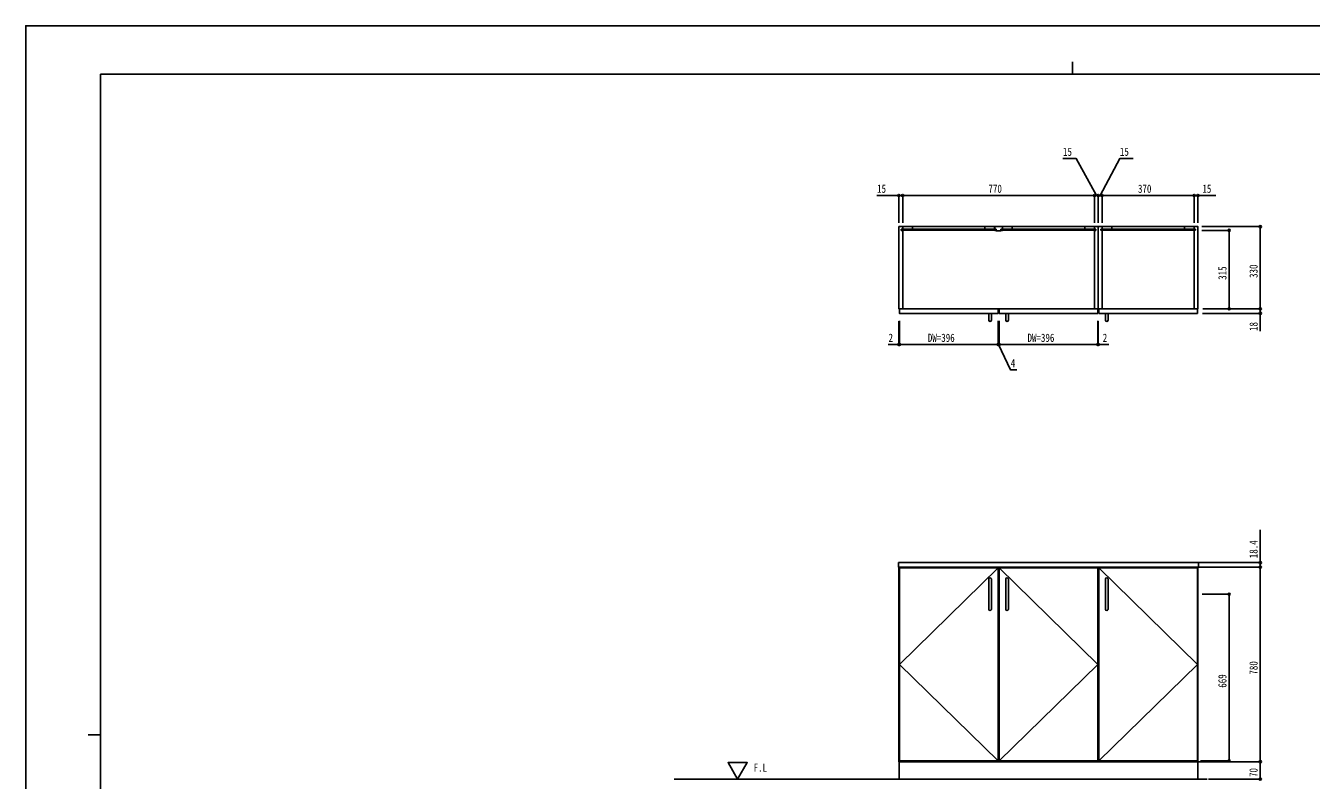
# Model space of a CAD drawing. Units: millimetres, scale not verified. Extents: x -4205 to 4205, y -2970 to 2970.
# Drawn here: x -4205 to 954, y -57 to 2970 of the extents above; entities that cross this region are included whole.
import ezdxf
from ezdxf.enums import TextEntityAlignment as Align

# ---------------------------------------------------------------- set-up
doc = ezdxf.new("R2010")
doc.units = ezdxf.units.MM
doc.header["$LTSCALE"] = 20
for name, color, linetype in [('0-1_USER1', 3, 'Continuous'), ('0-3_YKK_12', 2, 'Continuous'), ('0-4_YKK_13', 4, 'Continuous'), ('0-5_YKK_D', 6, 'Continuous'), ('0-6_YKK_ZWAK', 7, 'Continuous'), ('0-7_YSS_K', 3, 'Continuous')]:
    doc.layers.add(name, color=color, linetype=linetype)
doc.styles.add('ＭＳ ゴシック', font='')
doc.styles.get('ＭＳ ゴシック').set_extended_font_data('MS Gothic')

msp = doc.modelspace()

# ---------------------------------------------------------------- linework, layer by layer
at = {"layer": '0-3_YKK_12'}
for p, q in [((-691.48, 2154), (-685.98, 2154)), ((-691.48, 2149), (-691.48, 2154)), ((-691.48, 2149), (-685.98, 2149)), ((-685.98, 2154), (-685.98, 2164)), ((-685.98, 1834), (-685.98, 2149)), ((-646.98, 2164), (-355.98, 2164)), ((-315.98, 2164), (-285.98, 2164)), ((-315.98, 2164), (-315.98, 2154)), ((-315.98, 2154), (-310.48, 2154)), ((-315.98, 2149), (-310.48, 2149)), ((-315.98, 2149), (-315.98, 2148)), ((-315.98, 2148), (-310.48, 2147)), ((-310.48, 2154), (-310.48, 2149)), ((-310.48, 2147), (-291.48, 2147)), ((-291.48, 2154), (-285.98, 2154)), ((-291.48, 2154), (-291.48, 2149)), ((-291.48, 2149), (-285.98, 2149)), ((-291.48, 2147), (-285.98, 2148)), ((-285.98, 2164), (-285.98, 2154)), ((-285.98, 2149), (-285.98, 2148)), ((45.02, 2164), (-245.98, 2164)), ((84.02, 2164), (84.02, 2154)), ((84.02, 2154), (89.02, 2154)), ((84.02, 2149), (84.02, 1834)), ((84.02, 2149), (89.02, 2149)), ((89.02, 2154), (89.02, 2149)), ((114.02, 1834), (114.02, 2149.5)), ((444.52, 2164), (153.52, 2164)), ((484.02, 2164), (484.02, 2153.5)), ((484.02, 2149.5), (484.02, 1834))]:
    msp.add_line(p, q, dxfattribs=at)
for points in [[(99.02, 1834), (-700.98, 1834), (-700.98, 2164), (99.02, 2164)], [(-690.98, 2149.5), (-311.98, 2149.5), (-311.98, 2153.5), (-690.98, 2153.5)], [(-685.98, 2153.5), (-646.98, 2153.5), (-646.98, 2164), (-685.98, 2164)], [(-316.98, 2153.5), (-355.98, 2153.5), (-355.98, 2164), (-316.98, 2164)], [(89.02, 2149.5), (-289.98, 2149.5), (-289.98, 2153.5), (89.02, 2153.5)], [(-284.98, 2153.5), (-245.98, 2153.5), (-245.98, 2164), (-284.98, 2164)], [(84.02, 2153.5), (45.02, 2153.5), (45.02, 2164), (84.02, 2164)], [(499.02, 1834), (99.02, 1834), (99.02, 2164), (499.02, 2164)], [(488.52, 2149.5), (109.52, 2149.5), (109.52, 2153.5), (488.52, 2153.5)], [(114.02, 2153.5), (153.02, 2153.5), (153.02, 2164), (114.02, 2164)], [(484.02, 2153.5), (445.02, 2153.5), (445.02, 2164), (484.02, 2164)], [(-302.98, 1816), (-698.98, 1816), (-698.98, 1834), (-302.98, 1834)], [(97.02, 1816), (-298.98, 1816), (-298.98, 1834), (97.02, 1834)], [(101.02, 1816), (497.02, 1816), (497.02, 1834), (101.02, 1834)], [(-702.73, 797.6), (500.77, 797.6), (500.77, 816), (-702.73, 816)], [(-700.98, 17.6), (99.02, 17.6), (99.02, 797.6), (-700.98, 797.6)], [(-698.98, 20.6), (-302.98, 20.6), (-302.98, 794.6), (-698.98, 794.6)], [(97.02, 20.6), (-298.98, 20.6), (-298.98, 794.6), (97.02, 794.6)], [(99.02, 17.6), (499.02, 17.6), (499.02, 797.6), (99.02, 797.6)], [(497.02, 20.6), (101.02, 20.6), (101.02, 794.6), (497.02, 794.6)], [(-699.98, -52.4), (498.02, -52.4), (498.02, 17.6), (-699.98, 17.6)]]:
    msp.add_lwpolyline(points, close=True, dxfattribs=at)
for points in [[(-302.98, 794.6), (-698.98, 407.6), (-302.98, 20.6)], [(-298.98, 20.6), (97.02, 407.6), (-298.98, 794.6)], [(101.02, 20.6), (497.02, 407.6), (101.02, 794.6)]]:
    msp.add_lwpolyline(points, dxfattribs=at)
at = {"layer": '0-4_YKK_13'}
for p, q in [((-339.98, 1816), (-329.98, 1816)), ((-339.98, 1788.34), (-339.98, 1816)), ((-329.98, 1788.34), (-329.98, 1816)), ((-271.98, 1816), (-261.98, 1816)), ((-271.98, 1788.34), (-271.98, 1816)), ((-261.98, 1788.34), (-261.98, 1816)), ((128.02, 1816), (138.02, 1816)), ((128.02, 1788.34), (128.02, 1816)), ((138.02, 1788.34), (138.02, 1816)), ((-339.98, 750.76), (-339.98, 628.44)), ((-329.98, 750.76), (-329.98, 628.44)), ((-271.98, 750.76), (-271.98, 628.44)), ((-261.98, 750.76), (-261.98, 628.44)), ((128.02, 750.76), (128.02, 628.44)), ((138.02, 750.76), (138.02, 628.44))]:
    msp.add_line(p, q, dxfattribs=at)
for centre, start, end in [((-334.98, 1789.05), 188.0693, 351.9307), ((-266.98, 1789.05), 188.0693, 351.9307), ((133.02, 1789.05), 188.0693, 351.9307), ((-334.98, 750.06), 8.0102, 171.9898), ((-266.98, 750.06), 8.0102, 171.9898), ((133.02, 750.06), 8.0102, 171.9898), ((-334.98, 629.14), 188.0102, 351.9898), ((-266.98, 629.14), 188.0102, 351.9898), ((133.02, 629.14), 188.0102, 351.9898)]:
    msp.add_arc(centre, 5.05, start, end, dxfattribs=at)
at = {"layer": '0-5_YKK_D'}
for p, q in [((-700.98, 2179), (-700.98, 2290)), ((-685.98, 2179), (-685.98, 2290)), ((-685.98, 2179), (-685.98, 2290)), ((84.02, 2289), (-685.98, 2289)), ((84.02, 2179), (84.02, 2290)), ((84.02, 2179), (84.02, 2290)), ((99.02, 2289), (84.02, 2289)), ((99.02, 2179), (99.02, 2290)), ((99.02, 2179), (99.02, 2290)), ((99.02, 2289), (114.02, 2289)), ((114.02, 2179), (114.02, 2290)), ((114.02, 2179), (114.02, 2290)), ((114.02, 2289), (484.02, 2289)), ((484.02, 2179), (484.02, 2290)), ((484.02, 2179), (484.02, 2290)), ((499.02, 2179), (499.02, 2290)), ((514.02, 2164), (750.02, 2164)), ((514.02, 2149), (625.02, 2149)), ((624.02, 1834), (624.02, 2149)), ((749.02, 1834), (749.02, 2164)), ((517.02, 1816), (750.02, 1816)), ((519.02, 1834), (750.02, 1834)), ((519.02, 1834), (750.02, 1834)), ((519.02, 1834), (625.02, 1834)), ((-700.98, 1784.63), (-700.98, 1690)), ((-698.98, 1785.63), (-698.98, 1690)), ((-698.98, 1784.63), (-698.98, 1690)), ((-302.98, 1785.63), (-302.98, 1690)), ((-302.98, 1785.63), (-302.98, 1690)), ((-298.98, 1785.63), (-298.98, 1690)), ((-298.98, 1785.63), (-298.98, 1690)), ((97.02, 1785.63), (97.02, 1690)), ((97.02, 1784.63), (97.02, 1690)), ((99.02, 1784.63), (99.02, 1690)), ((-698.98, 1691), (-302.98, 1691)), ((-298.98, 1691), (-302.98, 1691)), ((97.02, 1691), (-298.98, 1691)), ((502.77, 816), (750.02, 816)), ((502.77, 797.6), (750.02, 797.6)), ((502.77, 797.6), (750.02, 797.6)), ((749.02, 17.6), (749.02, 797.6)), ((516.02, 689.6), (625.02, 689.6)), ((624.02, 20.6), (624.02, 689.6)), ((500.02, 17.6), (750.02, 17.6)), ((500.02, 17.6), (750.02, 17.6)), ((509.02, 20.6), (625.02, 20.6)), ((749.02, -52.4), (749.02, 17.6)), ((540.73, -52.4), (750.02, -52.4))]:
    msp.add_line(p, q, dxfattribs=at)
for points in [[(91.52, 2289), (10.84, 2437.3), (-43.56, 2437.3)], [(106.52, 2289), (184.85, 2437.3), (239.25, 2437.3)], [(-685.98, 2289), (-700.98, 2289), (-789.38, 2289)], [(484.02, 2289), (499.02, 2289), (570.42, 2289)], [(749.02, 1834), (749.02, 1816), (749.02, 1744.6)], [(-698.98, 1691), (-700.98, 1691), (-743.58, 1691)], [(-300.98, 1691), (-253.04, 1589.3), (-227.44, 1589.3)], [(97.02, 1691), (99.02, 1691), (141.62, 1691)], [(749.02, 797.6), (749.02, 816), (749.02, 947.4)]]:
    msp.add_lwpolyline(points, dxfattribs=at)
for centre in [(-700.98, 2289), (-685.98, 2289), (-685.98, 2289), (84.02, 2289), (84.02, 2289), (99.02, 2289), (99.02, 2289), (114.02, 2289), (114.02, 2289), (484.02, 2289), (484.02, 2289), (499.02, 2289), (749.02, 2164), (624.02, 2149), (624.02, 1834), (749.02, 1834), (749.02, 1834), (749.02, 1816), (-700.98, 1691), (-698.98, 1691), (-698.98, 1691), (-302.98, 1691), (-302.98, 1691), (-298.98, 1691), (-298.98, 1691), (97.02, 1691), (97.02, 1691), (99.02, 1691), (749.02, 816), (749.02, 797.6), (749.02, 797.6), (624.02, 689.6), (624.02, 20.6), (749.02, 17.6), (749.02, 17.6), (749.02, -52.4)]:
    msp.add_circle(centre, 4.25, dxfattribs=at)
at = {"layer": '0-6_YKK_ZWAK'}
for p, q in [((-4.98, 2825), (-4.98, 2775)), ((3895.02, 2775), (-3904.98, 2775)), ((-3904.98, -2525), (-3904.98, 2775)), ((-3954.98, 125), (-3904.98, 125))]:
    msp.add_line(p, q, dxfattribs=at)
msp.add_lwpolyline([(-4205, -2970), (4205, -2970), (4205, 2970), (-4205, 2970)], close=True, dxfattribs=at)
at = {"layer": '0-7_YSS_K'}
msp.add_line((536.17, -52.4), (-1603.26, -52.4), dxfattribs=at)
msp.add_lwpolyline([(-1348.14, -52.4), (-1309.97, 13.71), (-1386.31, 13.71)], close=True, dxfattribs=at)

# ---------------------------------------------------------------- texts
at = {"layer": '0-1_USER1', "style": 'ＭＳ ゴシック', "width": 0.8}
msp.add_text('F.L', height=32.99, dxfattribs=at).set_placement((-1284.08, -32.71), align=Align.BOTTOM_LEFT)
at = {"layer": '0-5_YKK_D', "style": 'ＭＳ ゴシック', "width": 0.8}
for s, p in [('15', (-42.76, 2438.1)), ('15', (185.65, 2438.1)), ('15', (-788.58, 2289.8)), ('770', (-341.78, 2289.8)), ('370', (258.22, 2289.8)), ('15', (516.82, 2289.8)), ('2', (-742.78, 1691.8)), ('DW=396', (-584.98, 1691.8)), ('DW=396', (-184.98, 1691.8)), ('2', (116.82, 1691.8)), ('4', (-252.24, 1590.1))]:
    msp.add_text(s, height=32.99, dxfattribs=at).set_placement(p, align=Align.BOTTOM_LEFT)
for s, p in [('315', (623.22, 1950.7)), ('330', (748.22, 1958.2)), ('18', (748.22, 1745.4)), ('18.4', (748.22, 833.8)), ('780', (748.22, 366.8)), ('669', (623.22, 314.3)), ('70', (748.22, -43.8))]:
    msp.add_text(s, height=32.99, rotation=90, dxfattribs=at).set_placement(p, align=Align.BOTTOM_LEFT)

doc.saveas('drawing.dxf')
